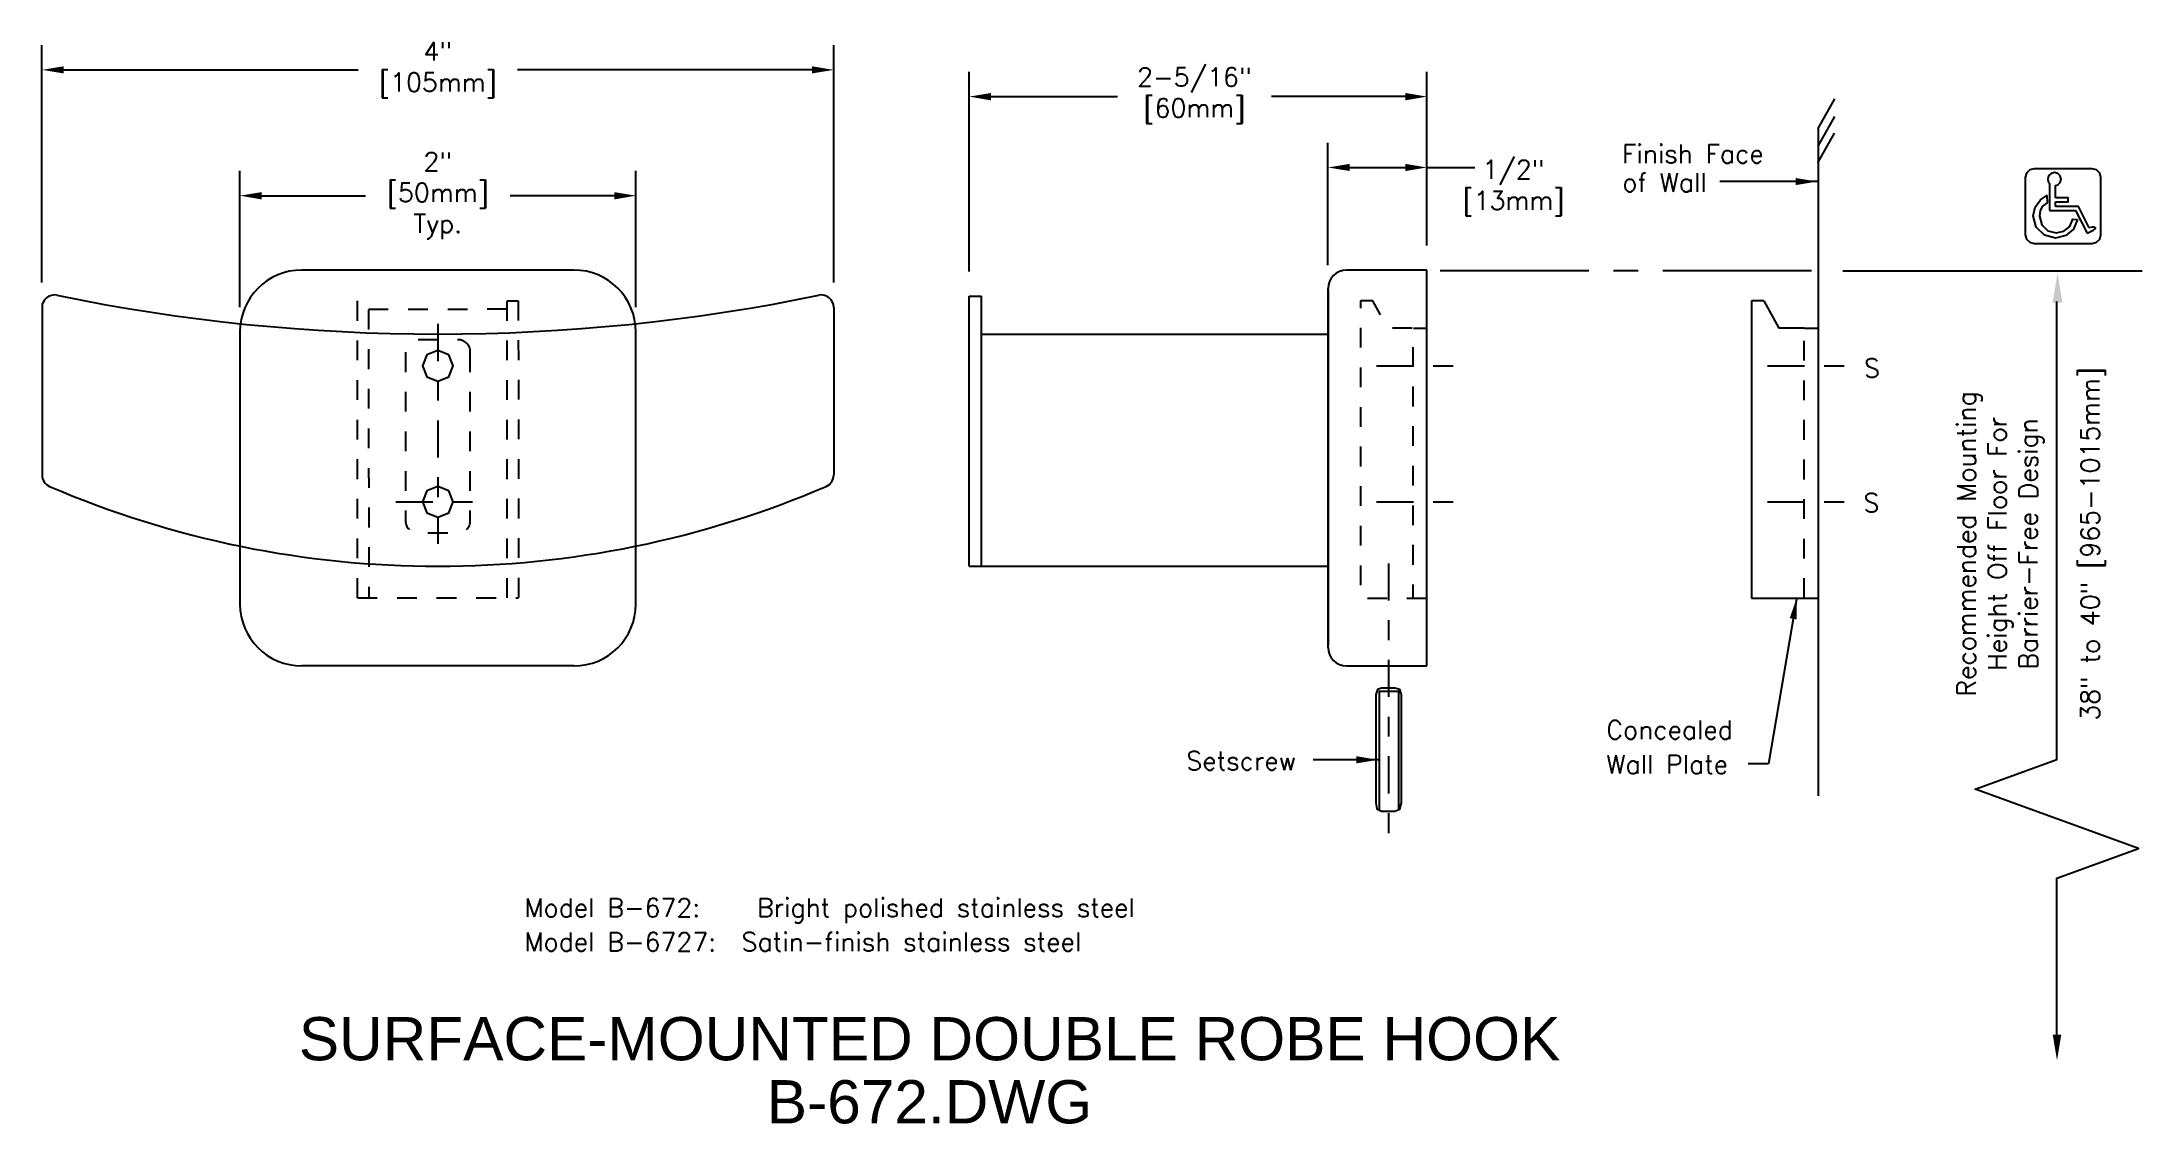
# Model space of a CAD drawing. Extents: x -0.1 to 10.6, y 0.3 to 5.7.
import ezdxf
from ezdxf.enums import TextEntityAlignment as Align

# ---------------------------------------------------------------- set-up
doc = ezdxf.new("R2010")
doc.units = 0
doc.header["$MEASUREMENT"] = 0
doc.header["$PDMODE"] = 35
doc.header["$PDSIZE"] = 0.000315
doc.linetypes.add('CENTER2', pattern=[1.125, 0.75, -0.125, 0.125, -0.125])
doc.linetypes.add('HIDDEN2', pattern=[0.1875, 0.125, -0.0625])
doc.layers.get('0').update_dxf_attribs({"linetype": 'CONTINUOUS'})
doc.layers.get('DEFPOINTS').update_dxf_attribs({"linetype": 'CONTINUOUS'})
for name, color, linetype in [('DETAIL', 4, 'CONTINUOUS'), ('DIM', 1, 'CONTINUOUS'), ('TEXT', 2, 'CONTINUOUS')]:
    doc.layers.add(name, color=color, linetype=linetype)
doc.styles.add('ARIAL_5', font='arial.ttf', dxfattribs={"height": 5})
doc.styles.add('DIM_S_5', font='simplex.shx', dxfattribs={"height": 0.09375})
doc.styles.add('DIM_S_8', font='simplex.shx', dxfattribs={"height": 0.375})
doc.dimstyles.new('DIM_S_7', dxfattribs={"dimtxt": 0.12, "dimasz": 0.109375, "dimexe": 0.125, "dimexo": 0.125, "dimgap": 0.09375, "dimtad": 1, "dimtih": 1, "dimtoh": 1, "dimdec": 4, "dimrnd": 0.0625, "dimzin": 0, "dimtxsty": 'DIM_S_5', "dimcen": 0.09375, "dimaunit": 1, "dimazin": 3, "dimtfac": 1, "dimtdec": 4, "dimtofl": 0, "dimtmove": 0, "dimatfit": 3, "dimtolj": 1, "dimtzin": 0})

# ---------------------------------------------------------------- blocks, each defined once
blk = doc.blocks.new('TBLK_TX')
blk = doc.blocks.new('*D2')
at = {"color": 0, "linetype": 'BYBLOCK'}
for p, q in [((0.289, 3.761), (0.289, 4.449)), ((2.289, 3.761), (2.289, 4.449)), ((0.399, 4.324), (0.923, 4.324)), ((2.18, 4.324), (1.655, 4.324))]:
    blk.add_line(p, q, dxfattribs=at)
for points in [[(0.399, 4.342), (0.399, 4.305), (0.289, 4.324)], [(2.18, 4.342), (2.18, 4.305), (2.289, 4.324)]]:
    blk.add_solid(points, dxfattribs=at)
at = {"layer": 'DEFPOINTS', "color": 0, "linetype": 'BYBLOCK'}
for p in [(2.289, 4.324), (0.289, 3.636), (2.289, 3.636)]:
    blk.add_point(p, dxfattribs=at)
at = {"color": 0, "linetype": 'BYBLOCK', "insert": (1.289, 4.324), "char_height": 0.0938, "attachment_point": 5, "style": 'DIM_S_5'}
blk.add_mtext('\\A1;2"\\P[50mm]\\PTyp.', dxfattribs=at)
blk = doc.blocks.new('*D4')
at = {"color": 0, "linetype": 'BYBLOCK'}
for p, q in [((4.628, 4.579), (4.628, 5.588)), ((6.94, 4.711), (6.94, 5.588)), ((4.737, 5.463), (5.377, 5.463)), ((6.831, 5.463), (6.154, 5.463))]:
    blk.add_line(p, q, dxfattribs=at)
for points in [[(4.737, 5.481), (4.737, 5.444), (4.628, 5.463)], [(6.831, 5.481), (6.831, 5.444), (6.94, 5.463)]]:
    blk.add_solid(points, dxfattribs=at)
at = {"layer": 'DEFPOINTS', "color": 0, "linetype": 'BYBLOCK'}
for p in [(6.94, 5.463), (6.94, 4.586), (4.628, 4.454)]:
    blk.add_point(p, dxfattribs=at)
at = {"color": 0, "linetype": 'BYBLOCK', "insert": (5.765, 5.468), "char_height": 0.09375, "attachment_point": 5, "style": 'DIM_S_5'}
blk.add_mtext('\\A1;2-5/16"\\P[60mm]', dxfattribs=at)
blk = doc.blocks.new('*D5')
at = {"color": 0, "linetype": 'BYBLOCK'}
for p, q in [((11.105, 3.015), (11.105, 3.634)), ((11.605, 3.116), (11.605, 3.634)), ((11.215, 3.509), (11.496, 3.509))]:
    blk.add_line(p, q, dxfattribs=at)
for points in [[(11.215, 3.527), (11.215, 3.491), (11.105, 3.509)], [(11.496, 3.527), (11.496, 3.491), (11.605, 3.509)]]:
    blk.add_solid(points, dxfattribs=at)
at = {"layer": 'DEFPOINTS', "color": 0, "linetype": 'BYBLOCK'}
for p in [(11.605, 3.509), (11.605, 2.991), (11.105, 2.89)]:
    blk.add_point(p, dxfattribs=at)
at = {"color": 0, "linetype": 'BYBLOCK', "insert": (12.042, 3.405), "char_height": 0.0938, "attachment_point": 5, "style": 'DIM_S_5'}
blk.add_mtext('\\A1;1/2"\\P[13mm]', dxfattribs=at)
blk = doc.blocks.new('*D6')
at = {"color": 0, "linetype": 'BYBLOCK'}
for p, q in [((-0.057, 4.523), (-0.057, 5.723)), ((3.943, 4.523), (3.943, 5.723)), ((0.053, 5.598), (1.541, 5.598)), ((3.834, 5.598), (2.345, 5.598))]:
    blk.add_line(p, q, dxfattribs=at)
for points in [[(0.053, 5.616), (0.053, 5.58), (-0.057, 5.598)], [(3.834, 5.616), (3.834, 5.58), (3.943, 5.598)]]:
    blk.add_solid(points, dxfattribs=at)
at = {"layer": 'DEFPOINTS', "color": 0, "linetype": 'BYBLOCK'}
for p in [(3.943, 5.598), (-0.057, 4.398), (3.943, 4.398)]:
    blk.add_point(p, dxfattribs=at)
at = {"color": 0, "linetype": 'BYBLOCK', "insert": (1.943, 5.598), "char_height": 0.0938, "attachment_point": 5, "style": 'DIM_S_5'}
blk.add_mtext('\\A1;4"\\P[105mm]', dxfattribs=at)
blk = doc.blocks.new('ADA')
at = {"layer": 'DETAIL', "linetype": 'CONTINUOUS'}
for p, q in [((1.017, 0.853), (0.492, 0.853)), ((1.261, 0.358), (1.017, 0.853)), ((1.215, 0.235), (1.3, 0.278)), ((1.3, 0.278), (1.299, 0.282))]:
    blk.add_line(p, q, dxfattribs=at)
for points in [[(1.328, 0), (1.431, 0.028), (1.503, 0.1), (1.531, 0.202), (1.531, 1.514), (1.503, 1.616), (1.431, 1.688), (1.328, 1.716), (0, 1.716), (-0.102, 1.688), (-0.175, 1.616), (-0.203, 1.514), (-0.203, 0.202), (-0.175, 0.1), (-0.102, 0.028), (0, 0)], [(0.997, 0.551), (0.905, 0.333), (0.727, 0.181), (0.491, 0.125), (0.233, 0.194), (0.049, 0.378), (-0.021, 0.635), (0.026, 0.833), (0.142, 1), (0.293, 1.1), (0.295, 0.934), (0.193, 0.86), (0.137, 0.758), (0.12, 0.624), (0.172, 0.431), (0.31, 0.294), (0.504, 0.242), (0.68, 0.282), (0.814, 0.393), (0.883, 0.555)]]:
    blk.add_lwpolyline(points, close=True, dxfattribs=at)
for points in [[(0.492, 1.332), (0.54, 1.345), (0.595, 1.4), (0.616, 1.477), (0.595, 1.554), (0.54, 1.609), (0.463, 1.629), (0.386, 1.609), (0.331, 1.554), (0.31, 1.477), (0.331, 1.4), (0.355, 1.376)], [(0.355, 1.376), (0.355, 0.757)], [(0.492, 1.051), (0.492, 1.332)], [(0.492, 0.955), (0.78, 0.955), (0.78, 1.051), (0.492, 1.051)], [(0.355, 0.757), (0.492, 0.757)], [(0.492, 0.853), (0.492, 0.955)], [(0.492, 0.757), (0.948, 0.757)], [(0.948, 0.757), (1.215, 0.235)], [(1.299, 0.282), (1.359, 0.307), (1.398, 0.335), (1.407, 0.361), (1.382, 0.375), (1.329, 0.374), (1.261, 0.358)]]:
    blk.add_lwpolyline(points, dxfattribs=at)

msp = doc.modelspace()

# ---------------------------------------------------------------- linework, layer by layer
at = {"layer": 'DETAIL', "linetype": 'CONTINUOUS'}
for p, q in [((8.91565, 5.30097), (8.91565, 1.93029)), ((2.63075, 4.58649), (1.25575, 4.58649)), ((6.94024, 4.58649), (6.53399, 4.58649)), ((6.94024, 2.58649), (6.94024, 4.58649)), ((6.44023, 4.48621), (6.44023, 2.69094)), ((6.44024, 2.68024), (6.44024, 4.49274)), ((-0.05675, 4.39809), (-0.05675, 3.55103)), ((3.94325, 4.39809), (3.94325, 3.55103)), ((4.62774, 3.09016), (4.62774, 4.45421)), ((4.62774, 4.45421), (4.69024, 4.45421)), ((4.69024, 3.09016), (4.69024, 4.45421)), ((8.58, 4.43176), (8.58, 2.9291)), ((8.64275, 4.43176), (8.71788, 4.29296)), ((0.94325, 4.27399), (0.94325, 2.89899)), ((2.94325, 2.89899), (2.94325, 4.27399)), ((4.69024, 4.26312), (6.44024, 4.26312)), ((8.84601, 4.29296), (8.71788, 4.29296)), ((4.62774, 3.09016), (6.44024, 3.09016)), ((8.58, 2.9291), (8.84601, 2.9291)), ((2.63075, 2.58649), (1.25575, 2.58649)), ((6.53399, 2.58649), (6.94024, 2.58649))]:
    msp.add_line(p, q, dxfattribs=at)
at = {"layer": 'DETAIL', "linetype": 'CENTER2', "ltscale": 0.25}
for p, q in [((1.94325, 4.31443), (1.94325, 3.20255)), ((6.68449, 4.1018), (7.12774, 4.1018)), ((8.65991, 4.1018), (9.10315, 4.1018)), ((1.73062, 3.41517), (2.15587, 3.41517)), ((6.68449, 3.41517), (7.12774, 3.41517)), ((8.65991, 3.41517), (9.10315, 3.41517))]:
    msp.add_line(p, q, dxfattribs=at)
at = {"layer": 'DETAIL', "linetype": 'HIDDEN2', "ltscale": 0.5}
for p, q in [((8.84601, 2.9291), (8.84601, 4.29296)), ((1.537, 2.93049), (2.35089, 2.93049))]:
    msp.add_line(p, q, dxfattribs=at)
at = {"layer": 'DETAIL', "linetype": 'CONTINUOUS'}
for points in [[(8.91565, 5.30097), (9.00061, 5.45139)], [(8.91565, 5.21183), (9.00061, 5.36225)], [(8.91426, 5.12827), (8.99922, 5.27869)], [(8.64275, 4.43176), (8.58, 4.43176)], [(8.84741, 4.29296), (8.91565, 4.29296)], [(1.94325, 4.1798), (1.88754, 4.15752), (1.86525, 4.1018), (1.88754, 4.04749), (1.94325, 4.0252), (1.99896, 4.04749), (2.02124, 4.1018), (1.99896, 4.15752), (1.94325, 4.1798)], [(1.94325, 3.49317), (1.88754, 3.47088), (1.86525, 3.41517), (1.88754, 3.35946), (1.94325, 3.33718), (1.99896, 3.35946), (2.02124, 3.41517), (1.99896, 3.47088), (1.94325, 3.49317)], [(8.84601, 2.9291), (8.91565, 2.9291)], [(6.8121, 1.89428), (6.8121, 2.44164), (6.80374, 2.4667), (6.77728, 2.47367), (6.71043, 2.47367), (6.68954, 2.4667), (6.68118, 2.44164), (6.68118, 1.89428), (6.68675, 1.86364), (6.71043, 1.8525), (6.77728, 1.8525), (6.80374, 1.86225), (6.8121, 1.89428)], [(6.79817, 1.86225), (6.79817, 2.45696), (6.69929, 2.45696), (6.69929, 1.85668)]]:
    msp.add_lwpolyline(points, dxfattribs=at)
at = {"layer": 'DETAIL', "linetype": 'HIDDEN2', "ltscale": 0.5, "flags": 128}
msp.add_lwpolyline([(1.537, 2.93049), (1.537, 4.4305), (1.59271, 4.4305), (1.5941, 2.93049)], dxfattribs=at)
at = {"layer": 'DETAIL', "linetype": 'HIDDEN2', "ltscale": 0.5}
for points in [[(1.59275, 4.38852), (2.29379, 4.39024)], [(2.29379, 2.93049), (2.29379, 4.43176), (2.3495, 4.43176), (2.35089, 2.93049)], [(6.87199, 4.29296), (6.94024, 4.29296)], [(6.8706, 2.9291), (6.94024, 2.9291)]]:
    msp.add_lwpolyline(points, dxfattribs=at)
at = {"layer": 'DETAIL', "linetype": 'HIDDEN2', "ltscale": 0.5, "flags": 128}
msp.add_lwpolyline([(6.66733, 4.43176), (6.60458, 4.43176), (6.60458, 2.9291), (6.8706, 2.9291), (6.8706, 4.29296), (6.74246, 4.29296)], close=True, dxfattribs=at)
msp.add_lwpolyline([(2.10718, 4.17194, 0.41421356), (2.04468, 4.23444), (1.84182, 4.23444, 0.41421356), (1.77932, 4.17194), (1.77932, 3.32072, 0.41421356), (1.84182, 3.25822), (2.04468, 3.25822, 0.41421356), (2.10718, 3.32072)], format="xyb", close=True, dxfattribs=at)
at = {"layer": 'DETAIL', "linetype": 'CENTER2', "ltscale": 0.25}
msp.add_lwpolyline([(6.74525, 3.10459), (6.74525, 1.70626)], dxfattribs=at)
at = {"layer": 'DETAIL', "linetype": 'CONTINUOUS'}
for centre, radius, start, end in [((1.25575, 4.27399), 0.3125, 90, 180), ((2.63075, 4.27399), 0.3125, 0, 90), ((6.53399, 4.49274), 0.09375, 90, 180), ((0.00575, 4.39809), 0.0625, 78.361391, 180), ((1.94325, 13.80467), 9.54154, 258.361391, 281.638609), ((3.88075, 4.39809), 0.0625, 0, 101.638609), ((0.00575, 3.55103), 0.0625, 180, 246.762706), ((3.88075, 3.55103), 0.0625, 293.237294, 0), ((1.94325, 8.06344), 4.97328, 246.762706, 293.237294), ((1.25575, 2.89899), 0.3125, 180, 270), ((2.63075, 2.89899), 0.3125, 270, 360), ((6.53399, 2.68024), 0.09375, 180, 270)]:
    msp.add_arc(centre, radius, start, end, dxfattribs=at)
at = {"layer": 'DIM', "linetype": 'CONTINUOUS'}
for p, q in [((6.94024, 5.10461), (7.18216, 5.10461)), ((9.04097, 4.58244), (10.55248, 4.58244))]:
    msp.add_line(p, q, dxfattribs=at)
at = {"layer": 'DIM', "linetype": 'CENTER2'}
msp.add_line((7.00722, 4.58407), (8.97885, 4.58407), dxfattribs=at)
at = {"layer": 'DIM', "linetype": 'CONTINUOUS'}
msp.add_lwpolyline([(10.12192, 0.70748), (10.12192, 1.51391), (10.53404, 1.66391), (9.70979, 1.96391), (10.12192, 2.11391), (10.12192, 4.42845)], dxfattribs=at)
for points in [[(10.10077, 4.42128), (10.15054, 4.42128), (10.12565, 4.57058)], [(10.10141, 0.7239), (10.14468, 0.7239), (10.12305, 0.5941)]]:
    msp.add_solid(points, dxfattribs=at)

# ---------------------------------------------------------------- block references
at = {"linetype": 'CONTINUOUS', "xscale": 0.2202759850241858, "yscale": 0.2202759850241867, "zscale": 0.2202759850241866}
msp.add_blockref('ADA', (10.00777, 4.72057), dxfattribs=at)
at = {"layer": 'TEXT', "linetype": 'CONTINUOUS'}
ref = msp.add_blockref('TBLK_TX', (4.42726, 0.59377), dxfattribs=dict(at, xscale=0.04368000000000001, yscale=0.04368000000000001, zscale=0.04368000000000001))
ref.add_attrib('TITLE', 'SURFACE-MOUNTED DOUBLE ROBE HOOK', dxfattribs={"layer": '0', "height": 0.2184, "style": 'ARIAL_5'}).set_placement((4.42726, 0.59377), align=Align.CENTER)
ref.add_attrib('DWG_NAME', 'B-672.DWG', dxfattribs={"layer": '0', "height": 0.2184, "style": 'ARIAL_5'}).set_placement((4.42726, 0.27501), align=Align.CENTER)

# ---------------------------------------------------------------- texts
at = {"layer": 'DIM', "linetype": 'CONTINUOUS', "style": 'DIM_S_5'}
for s, p in [('Finish Face', (7.92576, 5.12677)), ('of Wall', (7.92695, 4.98192)), ('S', (9.14796, 4.04438)), ('S', (9.14532, 3.36372)), ('Concealed', (7.84639, 2.21645)), ('Setscrew', (5.72449, 2.05972)), ('Wall Plate', (7.84639, 2.04217)), ('Model B-672:   Bright polished stainless steel', (2.38076, 1.31829)), ('Model B-6727:  Satin-finish stainless steel', (2.38076, 1.14526))]:
    msp.add_text(s, height=0.09375, dxfattribs=at).set_placement(p)
at = {"layer": 'DIM', "linetype": 'CONTINUOUS', "insert": (9.99366, 3.20353), "char_height": 0.09375, "attachment_point": 5, "rotation": 90, "style": 'DIM_S_8'}
msp.add_mtext('Recommended Mounting\\PHeight Off Floor For \\PBarrier-Free Design\\P\\P38" to 40" [965-1015mm]', dxfattribs=at)

# ---------------------------------------------------------------- dimensions: what is measured, and where the dimension line sits
at = {"layer": 'DIM', "linetype": 'CONTINUOUS'}
for base, p1, p2, text, picture, middle in [((3.94325, 5.59816), (-0.05675, 4.39809), (3.94325, 4.39809), '4"\\P[105mm]', '*D6', (1.94325, 5.59816)), ((6.94024, 5.46258), (4.62774, 4.45421), (6.94024, 4.58649), '2-5/16"\\P[60mm]', '*D4', (5.76517, 5.46782))]:
    dim = msp.add_linear_dim(base=base, p1=p1, p2=p2, text=text, dimstyle='DIM_S_7', override={"dimpost": '\\X'}, dxfattribs=at)
    dim.commit()
    dim.dimension.update_dxf_attribs({"geometry": picture, "text_midpoint": middle, "dimtype": 160})
for base, p1, p2, text, picture, middle, set_off in [((6.94024, 5.10461), (6.44023, 4.48621), (6.94024, 4.58649), '1/2"\\P[13mm]', '*D5', (7.37681, 5.00084), (-4.66505, 1.59587)), ((2.94325, 4.96193), (0.94325, 4.27399), (2.94325, 4.27399), '2"\\P[50mm]\\PTyp.', '*D2', (1.94325, 4.96193), (0.65386, 0.63832))]:
    dim = msp.add_linear_dim(base=base, p1=p1, p2=p2, text=text, dimstyle='DIM_S_7', override={"dimpost": '\\X'}, dxfattribs=at)
    dim.commit()
    dim.dimension.update_dxf_attribs({"geometry": picture, "text_midpoint": middle, "dimtype": 160, "insert": set_off})

# ---------------------------------------------------------------- leaders
for points in [[(8.91148, 5.0337), (8.41921, 5.0337)], [(8.80892, 2.93217), (8.66534, 2.09155), (8.56279, 2.09155)], [(6.69314, 2.11205), (6.36497, 2.11205)]]:
    msp.add_leader(points, dimstyle='DIM_S_7', dxfattribs=at)

doc.saveas('drawing.dxf')
